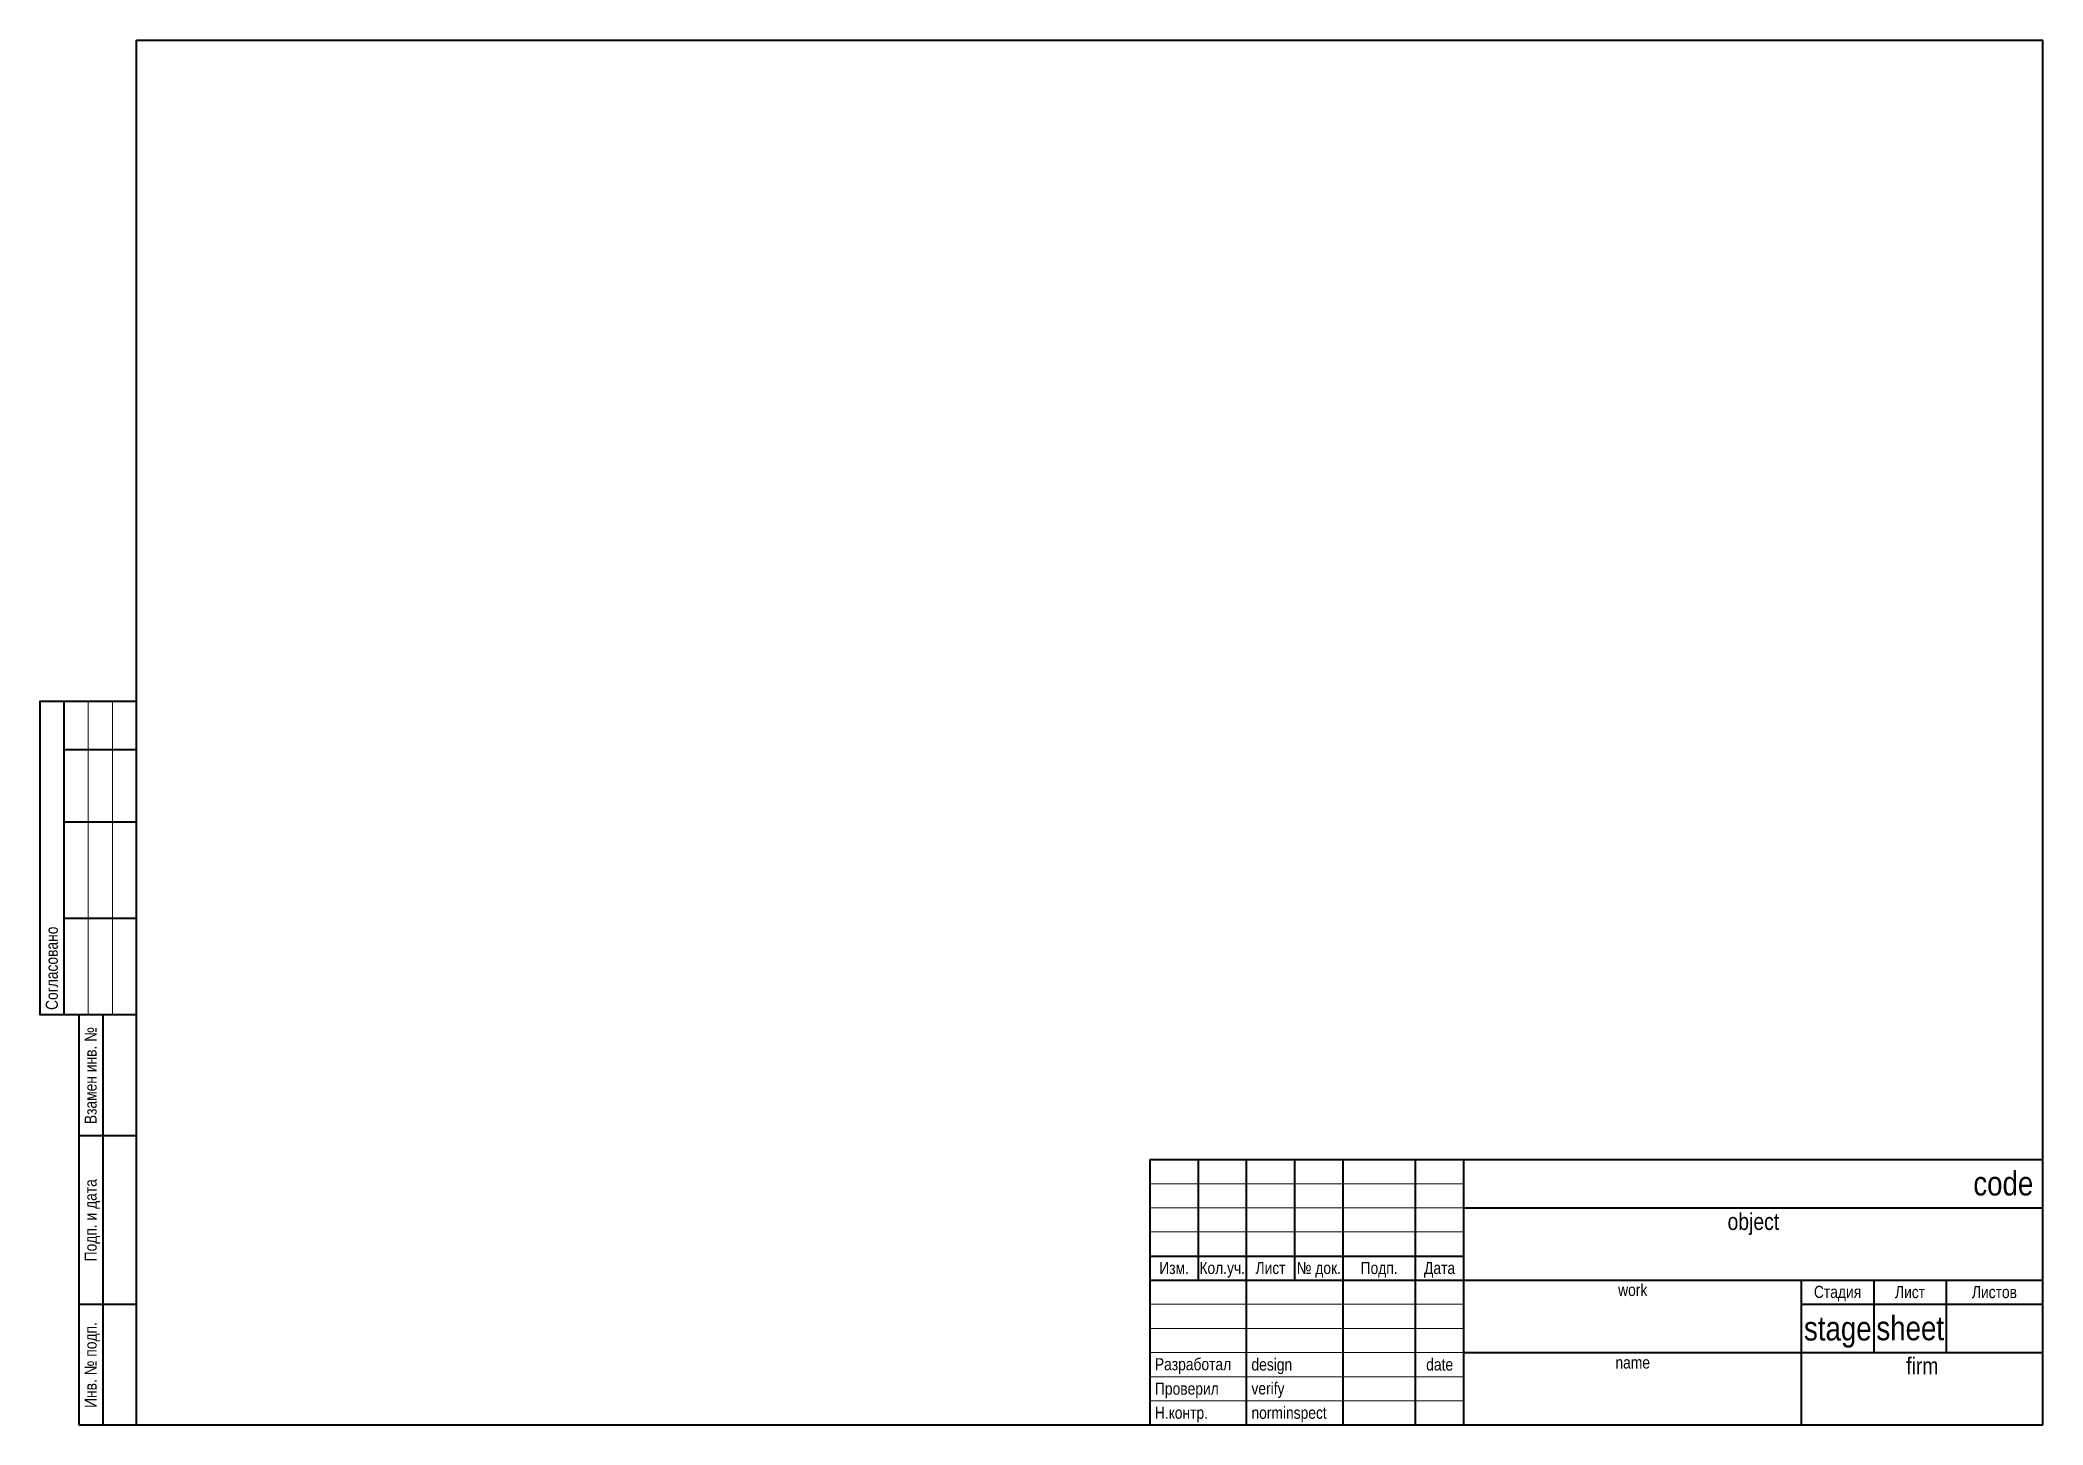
# Model space of a CAD drawing. Header units: millimetres. Extents: x 0 to 415, y -292 to -5.
import ezdxf

# ---------------------------------------------------------------- set-up
doc = ezdxf.new("R2010")
doc.units = ezdxf.units.MM
doc.header["$MEASUREMENT"] = 0
for name, color, linetype, lineweight in [('frame_params_Ном._пера__1', 7, 'Continuous', 15), ('frame_static_Ном._пера__1', 7, 'Continuous', 15), ('frame_static_Ном._пера__21', 7, 'Continuous', 40)]:
    doc.layers.add(name, color=color, linetype=linetype, lineweight=lineweight)
doc.styles.add('СГЕНЕРИР_СТИЛЬ_1', font='ARIALN.TTF')

msp = doc.modelspace()

# ---------------------------------------------------------------- linework, layer by layer
at = {"layer": 'frame_static_Ном._пера__1', "color": 7, "linetype": 'Continuous', "lineweight": 15}
for p, q in [((10, -207), (10, -142)), ((15, -207), (15, -142)), ((230, -242), (295, -242)), ((230, -247), (295, -247)), ((230, -252), (295, -252)), ((230, -267), (295, -267)), ((230, -272), (295, -272)), ((230, -277), (295, -277)), ((230, -277), (295, -277)), ((230, -282), (295, -282)), ((230, -282), (295, -282)), ((230, -287), (295, -287)), ((230, -287), (295, -287))]:
    msp.add_line(p, q, dxfattribs=at)
at = {"layer": 'frame_static_Ном._пера__21', "color": 7, "linetype": 'Continuous', "lineweight": 40}
for p, q in [((20, -292), (20, -5)), ((20, -5), (415, -5)), ((415, -292), (415, -5)), ((5, -207), (5, -142)), ((5, -152), (20, -152)), ((5, -167), (20, -167)), ((5, -187), (20, -187)), ((8, -207), (8, -292)), ((13, -207), (13, -292)), ((8, -232), (20, -232)), ((230, -237), (415, -237)), ((230, -292), (230, -237)), ((240, -262), (240, -237)), ((250, -292), (250, -237)), ((260, -262), (260, -237)), ((270, -292), (270, -237)), ((285, -292), (285, -237)), ((295, -292), (295, -237)), ((295, -247), (415, -247)), ((230, -257), (295, -257)), ((230, -262), (415, -262)), ((365, -292), (365, -262)), ((380, -277), (380, -262)), ((395, -277), (395, -262)), ((8, -267), (20, -267)), ((365, -267), (415, -267)), ((295, -277), (415, -277)), ((8, -292), (415, -292))]:
    msp.add_line(p, q, dxfattribs=at)
at = {"layer": 'frame_static_Ном._пера__21', "color": 7, "linetype": 'Continuous', "lineweight": 40, "flags": 128}
msp.add_lwpolyline([(20, -207), (0, -207), (0, -142), (20, -142)], dxfattribs=at)

# ---------------------------------------------------------------- texts
at = {"layer": 'frame_params_Ном._пера__1', "color": 7, "linetype": 'Continuous', "lineweight": 15, "style": 'СГЕНЕРИР_СТИЛЬ_1'}
for s, insert, char_height, attachment_point in [('\\A1;{\\pql;\\fArial Narrow|b0|i0|c204|p34;code}', (413, -239.445879), 5, 3), ('\\A1;{\\pqc;\\fArial Narrow|b0|i0|c204|p34;sheet}', (387.500171, -269.445879), 5, 2), ('\\A1;{\\pqc;\\fArial Narrow|b0|i0|c204|p34;stage}', (372.500171, -269.499997), 5, 2), ('\\A1;{\\pql;\\fArial Narrow|b0|i0|c204|p34;design}', (251, -278.222938), 2.5, 1), ('\\A1;{\\pqc;\\fArial Narrow|b0|i0|c204|p34;date}', (290, -278.222943), 2.5, 2), ('\\A1;{\\pql;\\fArial Narrow|b0|i0|c204|p34;verify}', (251, -283.180585), 2.5, 1), ('\\A1;{\\pql;\\fArial Narrow|b0|i0|c204|p34;norminspect}', (251, -288.222938), 2.5, 1)]:
    msp.add_mtext(s, dxfattribs=dict(at, insert=insert, char_height=char_height, attachment_point=attachment_point))
at = {"layer": 'frame_params_Ном._пера__1', "color": 7, "linetype": 'Continuous', "lineweight": 15, "attachment_point": 2, "style": 'СГЕНЕРИР_СТИЛЬ_1'}
for s, insert, char_height, width in [('\\A1;{\\pqc;\\fArial Narrow|b0|i0|c204|p34;object}', (355, -248.094517), 3.5, 120), ('\\A1;{\\pqc;\\fArial Narrow|b0|i0|c204|p34;work}', (330, -262.78174), 2.5, 70), ('\\A1;{\\pqc;\\fArial Narrow|b0|i0|c204|p34;firm}', (390, -278.035085), 3.5, 50), ('\\A1;{\\pqc;\\fArial Narrow|b0|i0|c204|p34;name}', (330, -277.808824), 2.5, 70)]:
    msp.add_mtext(s, dxfattribs=dict(at, insert=insert, char_height=char_height, width=width))
at = {"layer": 'frame_static_Ном._пера__1', "color": 7, "linetype": 'Continuous', "lineweight": 15, "char_height": 2.5, "attachment_point": 1, "rotation": 90, "style": 'СГЕНЕРИР_СТИЛЬ_1'}
for s, insert in [('\\A1;{\\pql;\\fArial Narrow|b0|i0|c204|p34;Согласовано}', (1.178822, -206)), ('\\A1;{\\pql;\\fArial Narrow|b0|i0|c204|p34;Взамен инв. №}', (9.222936, -229.652986)), ('\\A1;{\\pql;\\fArial Narrow|b0|i0|c204|p34;Подп. и дата}', (9.222936, -258.100004)), ('\\A1;{\\pql;\\fArial Narrow|b0|i0|c204|p34;Инв. № подп.}', (9.22294, -288.476479))]:
    msp.add_mtext(s, dxfattribs=dict(at, insert=insert))
at = {"layer": 'frame_static_Ном._пера__1', "color": 7, "linetype": 'Continuous', "lineweight": 15, "char_height": 2.5, "attachment_point": 1, "style": 'СГЕНЕРИР_СТИЛЬ_1'}
for s, insert in [('\\A1;{\\pql;\\fArial Narrow|b0|i0|c204|p34;Изм.}', (231.90588, -258.222938)), ('\\A1;{\\pql;\\fArial Narrow|b0|i0|c204|p34;Кол.уч.}', (240.22351, -258.21775)), ('\\A1;{\\pql;\\fArial Narrow|b0|i0|c204|p34;Лист}', (251.847034, -258.222939)), ('\\A1;{\\pql;\\fArial Narrow|b0|i0|c204|p34;№ док.}', (260.364704, -258.222939)), ('\\A1;{\\pql;\\fArial Narrow|b0|i0|c204|p34;Подп.}', (273.617644, -258.222939)), ('\\A1;{\\pql;\\fArial Narrow|b0|i0|c204|p34;Дата}', (286.764703, -258.222939)), ('\\A1;{\\pql;\\fArial Narrow|b0|i0|c204|p34;Стадия}', (367.547058, -263.178817)), ('\\A1;{\\pql;\\fArial Narrow|b0|i0|c204|p34;Лист}', (384.347051, -263.222934)), ('\\A1;{\\pql;\\fArial Narrow|b0|i0|c204|p34;Листов}', (400.282347, -263.222934)), ('\\A1;{\\pql;\\fArial Narrow|b0|i0|c204|p34;Разработал}', (231, -278.164704)), ('\\A1;{\\pql;\\fArial Narrow|b0|i0|c204|p34;Проверил}', (231, -283.222939)), ('\\A1;{\\pql;\\fArial Narrow|b0|i0|c204|p34;Н.контр.}', (231, -288.222939))]:
    msp.add_mtext(s, dxfattribs=dict(at, insert=insert))

doc.saveas('drawing.dxf')
